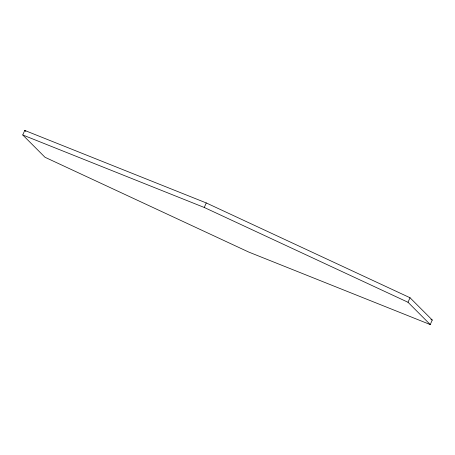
<?xml version="1.0" encoding="UTF-8"?>
<svg xmlns="http://www.w3.org/2000/svg" width="455" height="455" viewBox="0 0 455 455"><rect width="100%" height="100%" fill="white"/><g stroke="black" fill="none" stroke-linecap="round" stroke-linejoin="round"><path stroke-width="0.68" d="M22.75 134.97L24.752 130.431L206.263 202.936L410.012 297.735L432.25 320.03L430.248 324.569L248.737 252.064L44.988 157.265L22.75 134.97L204.261 207.474L408.01 302.274L430.248 324.569M204.261 207.474L206.263 202.936M408.01 302.274L410.012 297.735M430.93 319.501L432.25 320.03M24.752 130.431L25.742 131.421"/></g></svg>
